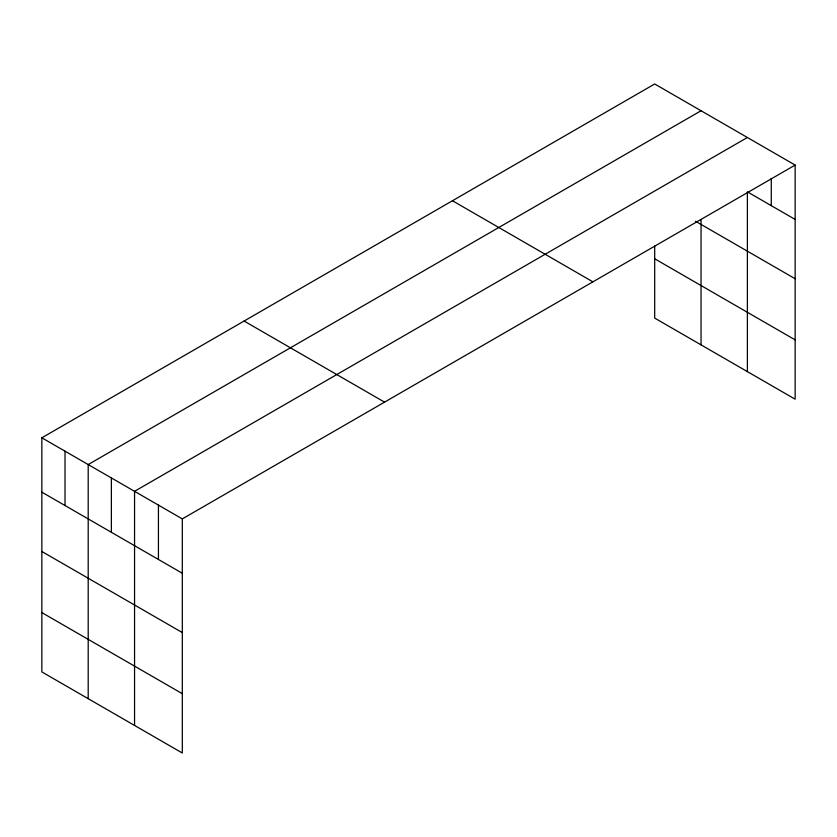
<?xml version="1.0" encoding="UTF-8"?>
<svg xmlns="http://www.w3.org/2000/svg" width="837" height="837" viewBox="0 0 837 837"><rect width="100%" height="100%" fill="white"/><g stroke="black" fill="none" stroke-linecap="round" stroke-linejoin="round"><path stroke-width="1.26" d="M795.15 165.077L182.309 518.898L182.309 753.018L41.85 671.923L41.85 437.803L654.691 83.982L795.15 165.077L795.15 399.197L654.691 318.102L654.691 246.047M701.04 110.746L88.199 464.556L88.199 698.686M747.389 137.498L134.558 491.319L134.558 725.449M795.15 219.43L747.389 191.861L747.389 371.628M695.526 221.24L795.15 278.752M654.691 258.779L795.15 339.874M452.451 200.744L592.91 281.839M244.09 321.042L384.549 402.137M41.85 437.803L182.309 518.898M41.85 492.156L182.309 573.251M41.85 551.478L182.309 632.573M41.85 612.6L182.309 693.695M771.275 178.469L771.275 205.651M701.04 219.482L701.04 344.865M158.434 505.109L158.434 559.461M111.373 477.937L111.373 532.301M65.024 451.185L65.024 505.538"/></g></svg>
